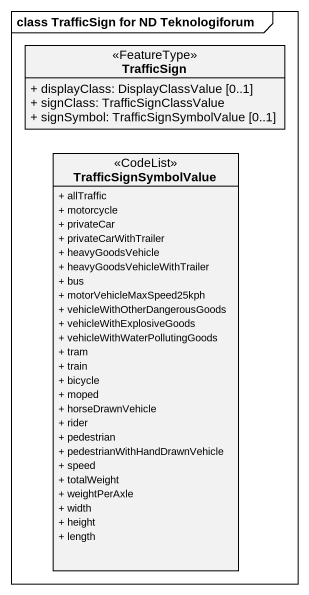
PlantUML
@startuml
mainframe class TrafficSign for ND Teknologiforum
hide circle
hide empty members
skinparam classAttributeIconSize 0
class TrafficSign <<FeatureType>> {
  + displayClass: DisplayClassValue [0..1]
  + signClass: TrafficSignClassValue
  + signSymbol: TrafficSignSymbolValue [0..1]
}
class TrafficSignSymbolValue <<CodeList>> {
  + allTraffic
  + motorcycle
  + privateCar
  + privateCarWithTrailer
  + heavyGoodsVehicle
  + heavyGoodsVehicleWithTrailer
  + bus
  + motorVehicleMaxSpeed25kph
  + vehicleWithOtherDangerousGoods
  + vehicleWithExplosiveGoods
  + vehicleWithWaterPollutingGoods
  + tram
  + train
  + bicycle
  + moped
  + horseDrawnVehicle
  + rider
  + pedestrian
  + pedestrianWithHandDrawnVehicle
  + speed
  + totalWeight
  + weightPerAxle
  + width
  + height
  + length
}
@enduml
